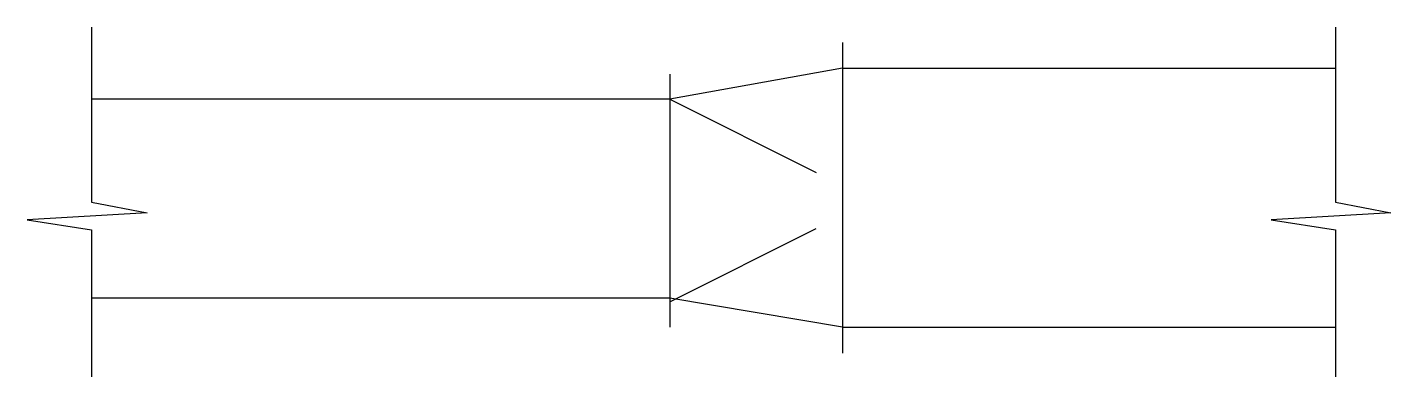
# Model space of a CAD drawing. Header units: metres. Extents: x -19879.6 to -19815.2, y -11845.3 to -11828.8.
import ezdxf

# ---------------------------------------------------------------- set-up
doc = ezdxf.new("R2010")
doc.units = ezdxf.units.M
doc.layers.add('1', color=7, linetype='Continuous')

msp = doc.modelspace()

# ---------------------------------------------------------------- linework, layer by layer
at = {"layer": '1'}
for p, q in [((-19876.59, -11828.79), (-19876.59, -11837.05)), ((-19817.8, -11828.79), (-19817.8, -11837.05)), ((-19841.1, -11829.51), (-19841.1, -11844.19)), ((-19841.1, -11830.73), (-19849.26, -11832.19)), ((-19849.26, -11831), (-19849.26, -11842.96)), ((-19841.1, -11830.73), (-19817.8, -11830.73)), ((-19849.26, -11832.19), (-19876.54, -11832.19)), ((-19849.26, -11832.19), (-19842.34, -11835.65)), ((-19873.97, -11837.56), (-19879.63, -11837.9)), ((-19876.59, -11837.05), (-19873.97, -11837.56)), ((-19815.19, -11837.56), (-19820.84, -11837.9)), ((-19817.8, -11837.05), (-19815.19, -11837.56)), ((-19879.63, -11837.9), (-19876.59, -11838.37)), ((-19820.84, -11837.9), (-19817.8, -11838.37)), ((-19876.59, -11838.37), (-19876.59, -11845.31)), ((-19849.26, -11841.77), (-19842.34, -11838.31)), ((-19817.8, -11838.37), (-19817.8, -11845.31)), ((-19849.26, -11841.6), (-19876.54, -11841.6)), ((-19841.1, -11842.97), (-19849.26, -11841.6)), ((-19841.1, -11842.97), (-19817.8, -11842.97))]:
    msp.add_line(p, q, dxfattribs=at)

doc.saveas('drawing.dxf')
